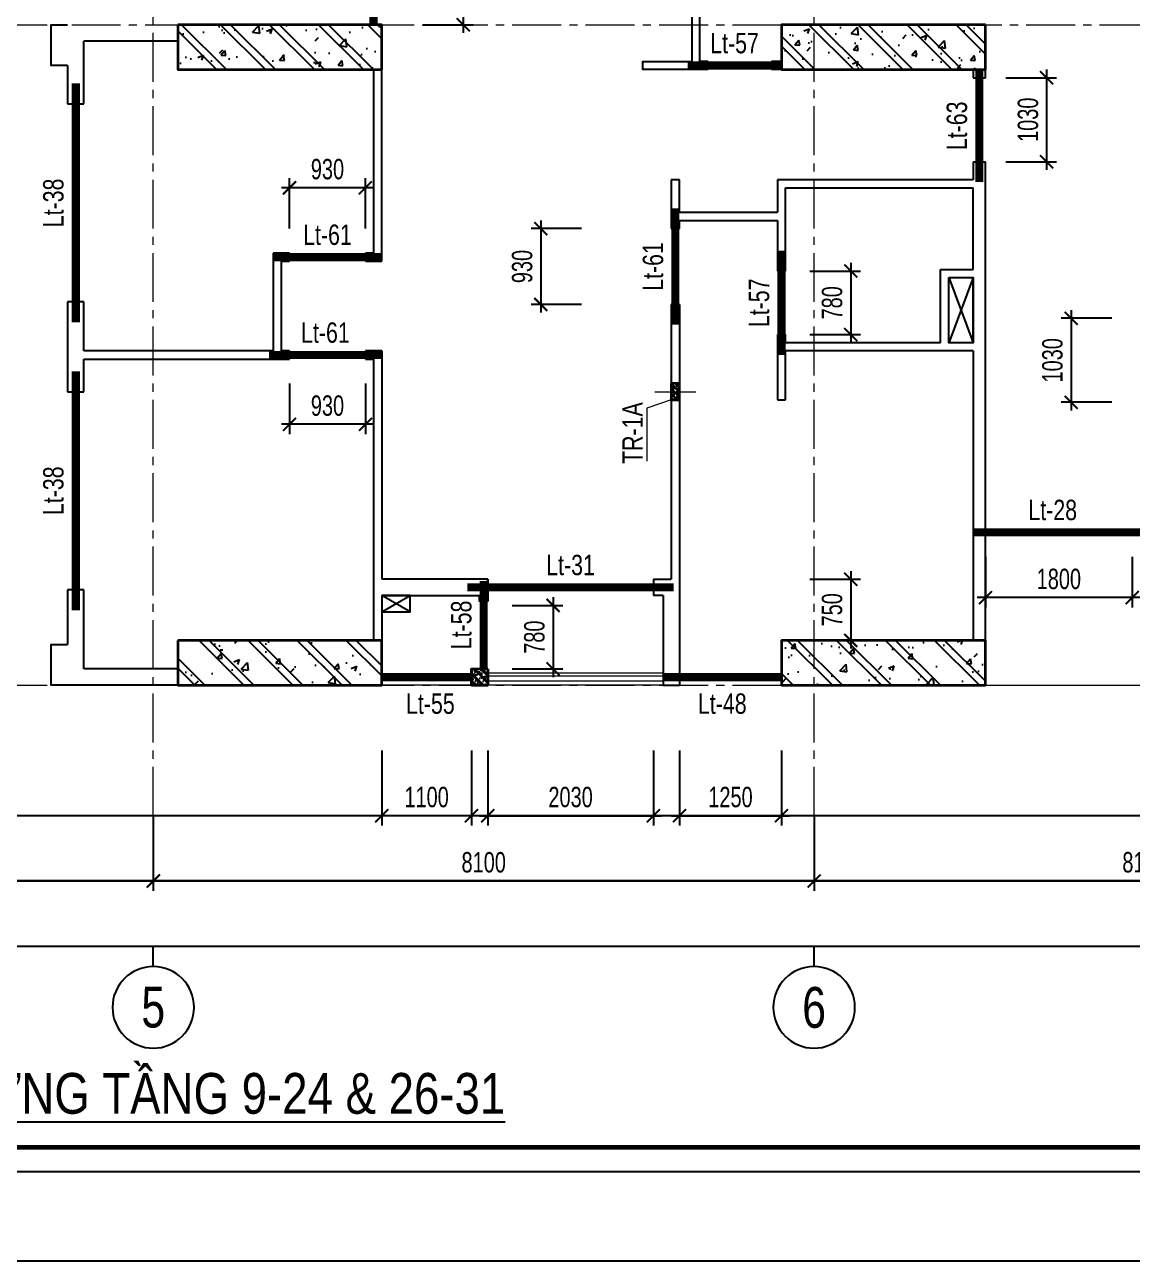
# Model space of a CAD drawing. Header units: millimetres. Extents: x 0 to 84100, y 0 to 158663.
# Drawn here: x 41145 to 54721, y 39863 to 55026 of the extents above; entities that cross this region are included whole.
import ezdxf
from ezdxf.enums import TextEntityAlignment as Align

# ---------------------------------------------------------------- set-up
doc = ezdxf.new("R2010")
doc.units = ezdxf.units.MM
doc.header["$LTSCALE"] = 800
doc.header["$MEASUREMENT"] = 0
doc.linetypes.add('CENTER2', pattern=[1.125, 0.75, -0.125, 0.125, -0.125])
doc.layers.get('DEFPOINTS').update_dxf_attribs({"color": 87})
for name, color, linetype, lineweight in [('02.CDC.DIM', 1, 'Continuous', 20), ('CDC.01.AXIS', 160, 'CENTER2', 13), ('CDC.07.TEXTCOL', 3, 'Continuous', 18), ('CDC.09.COLUMN', 4, 'Continuous', 35), ('CDC.11.NOTE', 8, 'Continuous', 18)]:
    doc.layers.add(name, color=color, linetype=linetype, lineweight=lineweight)
for name, color, linetype in [('CDC-KHUNGTEN', 9, 'Continuous'), ('CDC.02.DIM', 1, 'Continuous'), ('CDC.03.BORDER', 3, 'Continuous'), ('CDC.06.TEXT', 2, 'Continuous'), ('CDC.10.HATCH', 9, 'Continuous'), ('HATCH', 8, 'Continuous'), ('KCS_LANH_TO', 3, 'Continuous'), ('new bloc sdfasdfk$0$KT-CTN', 3, 'Continuous')]:
    doc.layers.add(name, color=color, linetype=linetype)
doc.layers.add('CDC.15.NOPLOT', color=87, linetype='Continuous', plot=False)
doc.styles.add('BIGTEXT', font='arial.ttf', dxfattribs={"width": 0.8})
doc.styles.add('KCS_BIGTEXT', font='arial.ttf', dxfattribs={"width": 0.7})
doc.styles.add('KCS_SMTEXT', font='arial.ttf', dxfattribs={"width": 0.7})
doc.dimstyles.new('KCS_DIM100', dxfattribs={"dimscale": 100, "dimtxt": 2.5, "dimasz": 1.6, "dimexe": 1.2, "dimexo": 0, "dimgap": 1, "dimtad": 1, "dimdec": 0, "dimzin": 0, "dimdsep": 46, "dimtxsty": 'KCS_SMTEXT', "dimblk": 'ARCHTICK', "dimcen": 0, "dimdle": 1, "dimclrd": 1, "dimclre": 1, "dimclrt": 2, "dimadec": 0, "dimazin": 0, "dimtfac": 1, "dimtdec": 0, "dimtix": 1, "dimtmove": 2, "dimatfit": 3, "dimfxl": 1, "dimtolj": 1, "dimtzin": 0, "dimarcsym": 0})
pattern_1 = [(50, (0, 0), (717.26, -62.752), [75, -825]), (355, (0, 0), (-138.751, 752.192), [60, -660]), (100.4514, (59.8, -5.2), (578.509, 689.44), [63.74, -701.142]), (46.1842, (0, 200), (1067.241, -165.519), [112.5, -1237.5]), (96.6356, (88.9, 186.2), (934.663, 974.118), [95.61, -1051.713]), (351.1842, (0, 200), (934.662, 974.12), [90, -990]), (21, (100, 150), (596.907, -402.619), [75, -825]), (226, (100, 150), (671.882, -365.54), [60, -660]), (71.4514, (149.74, 116.45), (840.223, 322.53), [63.74, -701.142]), (67.5, (0, 0), (-155.9162, 294.3745), [0, -652, 0, -670, 0, -662.5]), (4.5, (0, 0), (283.351, 380.1032), [0, -382, 0, -637, 0, -252.5]), (327.5, (-223, 0), (533.8224, -22.5549), [0, -250, 0, -780, 0, -1035]), (317.5, (-323, 0), (583.186, 100.105), [0, -325, 0, -518, 0, -735]), (315, (0, 0), (300.5204, 300.5204), []), (315, (0, 122.5), (300.5204, 300.5204), [])]

# ---------------------------------------------------------------- blocks, each defined once
blk = doc.blocks.new('TRUC9-31')
at = {"layer": 'CDC.10.HATCH', "ltscale": 0.5}
h = blk.add_hatch(dxfattribs=at)
h.set_pattern_fill('BETONG', color=256, scale=100, style=0, pattern_type=2)
h.set_pattern_definition(pattern_1)
h.paths.add_polyline_path([(33000, 7550), (35500, 7550), (35500, 8100), (33000, 8100), (33000, 8003)])
h = blk.add_hatch(dxfattribs=at)
h.set_pattern_fill('BETONG', color=256, scale=100, style=0, pattern_type=2)
h.set_pattern_definition(pattern_1)
h.paths.add_polyline_path([(41973, 7550), (42900, 7550), (42900, 8100), (40400, 8100), (40400, 7550), (41509, 7550)])
h = blk.add_hatch(dxfattribs=at)
h.set_pattern_fill('BETONG', color=256, scale=100, style=0, pattern_type=2)
h.set_pattern_definition(pattern_1)
h.paths.add_polyline_path([(33000, 0), (35500, 0), (35500, 550), (33000, 550), (33000, 403)])
h = blk.add_hatch(dxfattribs=at)
h.set_pattern_fill('BETONG', color=256, scale=100, style=0, pattern_type=2)
h.set_pattern_definition(pattern_1)
h.paths.add_polyline_path([(42900, 0), (42900, 550), (41386, 550), (40400, 550), (40400, 0)])
at = {"layer": 'CDC.01.AXIS'}
for p, q in [((32700, -1600), (32700, 50200)), ((40800, -1600), (40800, 50200)), ((-1600, 8100), (58900, 8100)), ((-1600, 0), (58900, 0))]:
    blk.add_line(p, q, dxfattribs=at)
at = {"layer": 'CDC.09.COLUMN'}
for points in [[(33000, 8100), (33000, 7550), (35500, 7550), (35500, 8100)], [(42900, 8100), (40400, 8100), (40400, 7550), (42900, 7550)], [(33000, 550), (33000, 0), (35500, 0), (35500, 550)], [(40400, 0), (42900, 0), (42900, 550), (40400, 550)]]:
    blk.add_lwpolyline(points, close=True, dxfattribs=at)
blk = doc.blocks.new('new bloc sdfasdfk$0$ktn tang can ho')
at = {"layer": 'new bloc sdfasdfk$0$KT-CTN'}
for p, q in [((26250, -3100), (25950, -3900)), ((25950, -3100), (26250, -3900)), ((19350, -7200), (19000, -7000)), ((19000, -7200), (19350, -7000))]:
    blk.add_line(p, q, dxfattribs=at)
for points in [[(25950, -3100), (26250, -3100), (26250, -3900), (25950, -3900)], [(19000, -7000), (19000, -7200), (19350, -7200), (19350, -7000)]]:
    blk.add_lwpolyline(points, close=True, dxfattribs=at)
blk = doc.blocks.new('_ArchTick')
at = {"color": 0, "linetype": 'ByBlock', "const_width": 0.15}
blk.add_lwpolyline([(-0.5, -0.5), (0.5, 0.5)], dxfattribs=at)
blk = doc.blocks.new('*D88')
at = {"layer": 'CDC.02.DIM', "color": 1, "lineweight": -2, "ltscale": 0.5, "transparency": 16777216}
for p, q in [((34621, 45326), (34621, 44406)), ((42721, 45326), (42721, 44406)), ((34521, 44526), (42821, 44526))]:
    blk.add_line(p, q, dxfattribs=at)
at = {"layer": 'DEFPOINTS', "color": 0, "ltscale": 0.5, "transparency": 16777216}
for p in [(34621, 45326), (42721, 45326), (42721, 44526)]:
    blk.add_point(p, dxfattribs=at)
at = {"layer": 'CDC.02.DIM', "color": 1, "lineweight": -2, "ltscale": 0.5, "transparency": 16777216, "xscale": 160, "yscale": 160, "zscale": 160, "rotation": 180}
blk.add_blockref('_ArchTick', (34621, 44526), dxfattribs=at)
at = {"layer": 'CDC.02.DIM', "color": 1, "lineweight": -2, "ltscale": 0.5, "transparency": 16777216, "xscale": 160, "yscale": 160, "zscale": 160}
blk.add_blockref('_ArchTick', (42721, 44526), dxfattribs=at)
at = {"layer": 'CDC.02.DIM', "color": 2, "ltscale": 0.5, "transparency": 16777216, "insert": (38671, 44754), "char_height": 250, "attachment_point": 5, "style": 'KCS_SMTEXT'}
blk.add_mtext('\\A1;8100', dxfattribs=at)
blk = doc.blocks.new('*D89')
at = {"layer": 'CDC.02.DIM', "color": 1, "lineweight": -2, "ltscale": 0.5, "transparency": 16777216}
for p, q in [((42721, 45326), (42721, 44406)), ((50821, 45326), (50821, 44406)), ((42621, 44526), (50921, 44526))]:
    blk.add_line(p, q, dxfattribs=at)
at = {"layer": 'DEFPOINTS', "color": 0, "ltscale": 0.5, "transparency": 16777216}
for p in [(42721, 45326), (50821, 45326), (50821, 44526)]:
    blk.add_point(p, dxfattribs=at)
at = {"layer": 'CDC.02.DIM', "color": 1, "lineweight": -2, "ltscale": 0.5, "transparency": 16777216, "xscale": 160, "yscale": 160, "zscale": 160, "rotation": 180}
blk.add_blockref('_ArchTick', (42721, 44526), dxfattribs=at)
at = {"layer": 'CDC.02.DIM', "color": 1, "lineweight": -2, "ltscale": 0.5, "transparency": 16777216, "xscale": 160, "yscale": 160, "zscale": 160}
blk.add_blockref('_ArchTick', (50821, 44526), dxfattribs=at)
at = {"layer": 'CDC.02.DIM', "color": 2, "ltscale": 0.5, "transparency": 16777216, "insert": (46771, 44754), "char_height": 250, "attachment_point": 5, "style": 'KCS_SMTEXT'}
blk.add_mtext('\\A1;8100', dxfattribs=at)
blk = doc.blocks.new('*D90')
at = {"layer": 'CDC.02.DIM', "color": 1, "lineweight": -2, "ltscale": 0.5, "transparency": 16777216}
for p, q in [((50821, 45326), (50821, 44406)), ((58921, 45326), (58921, 44406)), ((50721, 44526), (59021, 44526))]:
    blk.add_line(p, q, dxfattribs=at)
at = {"layer": 'DEFPOINTS', "color": 0, "ltscale": 0.5, "transparency": 16777216}
for p in [(50821, 45326), (58921, 45326), (58921, 44526)]:
    blk.add_point(p, dxfattribs=at)
at = {"layer": 'CDC.02.DIM', "color": 1, "lineweight": -2, "ltscale": 0.5, "transparency": 16777216, "xscale": 160, "yscale": 160, "zscale": 160, "rotation": 180}
blk.add_blockref('_ArchTick', (50821, 44526), dxfattribs=at)
at = {"layer": 'CDC.02.DIM', "color": 1, "lineweight": -2, "ltscale": 0.5, "transparency": 16777216, "xscale": 160, "yscale": 160, "zscale": 160}
blk.add_blockref('_ArchTick', (58921, 44526), dxfattribs=at)
at = {"layer": 'CDC.02.DIM', "color": 2, "ltscale": 0.5, "transparency": 16777216, "insert": (54871, 44754), "char_height": 250, "attachment_point": 5, "style": 'KCS_SMTEXT'}
blk.add_mtext('\\A1;8100', dxfattribs=at)
blk = doc.blocks.new('*D100')
at = {"layer": 'CDC.02.DIM', "color": 1, "lineweight": -2, "ltscale": 0.5, "transparency": 16777216}
for p, q in [((10021, 45326), (10021, 43606)), ((67321, 45326), (67321, 43606)), ((9921, 43726), (67421, 43726))]:
    blk.add_line(p, q, dxfattribs=at)
at = {"layer": 'DEFPOINTS', "color": 0, "ltscale": 0.5, "transparency": 16777216}
for p in [(10021, 45326), (67321, 45326), (67321, 43726)]:
    blk.add_point(p, dxfattribs=at)
at = {"layer": 'CDC.02.DIM', "color": 1, "lineweight": -2, "ltscale": 0.5, "transparency": 16777216, "xscale": 160, "yscale": 160, "zscale": 160, "rotation": 180}
blk.add_blockref('_ArchTick', (10021, 43726), dxfattribs=at)
at = {"layer": 'CDC.02.DIM', "color": 1, "lineweight": -2, "ltscale": 0.5, "transparency": 16777216, "xscale": 160, "yscale": 160, "zscale": 160}
blk.add_blockref('_ArchTick', (67321, 43726), dxfattribs=at)
at = {"layer": 'CDC.02.DIM', "color": 2, "ltscale": 0.5, "transparency": 16777216, "insert": (38671, 43954), "char_height": 250, "attachment_point": 5, "style": 'KCS_SMTEXT'}
blk.add_mtext('\\A1;57300', dxfattribs=at)
blk = doc.blocks.new('*D197')
at = {"layer": 'CDC.02.DIM', "color": 1, "lineweight": -2, "ltscale": 0.5, "transparency": 16777216}
for p, q in [((49171, 46126), (49171, 45206)), ((50421, 46126), (50421, 45206)), ((49071, 45326), (50521, 45326))]:
    blk.add_line(p, q, dxfattribs=at)
at = {"layer": 'DEFPOINTS', "color": 0, "ltscale": 0.5, "transparency": 16777216}
for p in [(49171, 46126), (50421, 46126), (50421, 45326)]:
    blk.add_point(p, dxfattribs=at)
at = {"layer": 'CDC.02.DIM', "color": 1, "lineweight": -2, "ltscale": 0.5, "transparency": 16777216, "xscale": 160, "yscale": 160, "zscale": 160, "rotation": 180}
blk.add_blockref('_ArchTick', (49171, 45326), dxfattribs=at)
at = {"layer": 'CDC.02.DIM', "color": 1, "lineweight": -2, "ltscale": 0.5, "transparency": 16777216, "xscale": 160, "yscale": 160, "zscale": 160}
blk.add_blockref('_ArchTick', (50421, 45326), dxfattribs=at)
at = {"layer": 'CDC.02.DIM', "color": 2, "ltscale": 0.5, "transparency": 16777216, "insert": (49796, 45554), "char_height": 250, "attachment_point": 5, "style": 'KCS_SMTEXT'}
blk.add_mtext('\\A1;1250', dxfattribs=at)
blk = doc.blocks.new('*D198')
at = {"layer": 'CDC.02.DIM', "color": 1, "lineweight": -2, "ltscale": 0.5, "transparency": 16777216}
for p, q in [((46821, 46126), (46821, 45206)), ((48851, 46126), (48851, 45206)), ((46721, 45326), (48951, 45326))]:
    blk.add_line(p, q, dxfattribs=at)
at = {"layer": 'DEFPOINTS', "color": 0, "ltscale": 0.5, "transparency": 16777216}
for p in [(46821, 46126), (48851, 46126), (48851, 45326)]:
    blk.add_point(p, dxfattribs=at)
at = {"layer": 'CDC.02.DIM', "color": 1, "lineweight": -2, "ltscale": 0.5, "transparency": 16777216, "xscale": 160, "yscale": 160, "zscale": 160, "rotation": 180}
blk.add_blockref('_ArchTick', (46821, 45326), dxfattribs=at)
at = {"layer": 'CDC.02.DIM', "color": 1, "lineweight": -2, "ltscale": 0.5, "transparency": 16777216, "xscale": 160, "yscale": 160, "zscale": 160}
blk.add_blockref('_ArchTick', (48851, 45326), dxfattribs=at)
at = {"layer": 'CDC.02.DIM', "color": 2, "ltscale": 0.5, "transparency": 16777216, "insert": (47836, 45554), "char_height": 250, "attachment_point": 5, "style": 'KCS_SMTEXT'}
blk.add_mtext('\\A1;2030', dxfattribs=at)
blk = doc.blocks.new('*D199')
at = {"layer": 'CDC.02.DIM', "color": 1, "lineweight": -2, "ltscale": 0.5, "transparency": 16777216}
for p, q in [((45521, 46126), (45521, 45206)), ((46621, 46126), (46621, 45206)), ((46721, 45326), (45421, 45326))]:
    blk.add_line(p, q, dxfattribs=at)
at = {"layer": 'DEFPOINTS', "color": 0, "ltscale": 0.5, "transparency": 16777216}
for p in [(45521, 46126), (46621, 46126), (45521, 45326)]:
    blk.add_point(p, dxfattribs=at)
at = {"layer": 'CDC.02.DIM', "color": 1, "lineweight": -2, "ltscale": 0.5, "transparency": 16777216, "xscale": 160, "yscale": 160, "zscale": 160, "rotation": 180}
blk.add_blockref('_ArchTick', (45521, 45326), dxfattribs=at)
at = {"layer": 'CDC.02.DIM', "color": 1, "lineweight": -2, "ltscale": 0.5, "transparency": 16777216, "xscale": 160, "yscale": 160, "zscale": 160}
blk.add_blockref('_ArchTick', (46621, 45326), dxfattribs=at)
at = {"layer": 'CDC.02.DIM', "color": 2, "ltscale": 0.5, "transparency": 16777216, "insert": (46071, 45554), "char_height": 250, "attachment_point": 5, "style": 'KCS_SMTEXT'}
blk.add_mtext('\\A1;1100', dxfattribs=at)
blk = doc.blocks.new('*D203')
at = {"layer": 'CDC.02.DIM', "color": 1, "lineweight": -2, "transparency": 16777216}
for p, q in [((47621, 48006), (47621, 47026)), ((47121, 47906), (47741, 47906)), ((47121, 47126), (47741, 47126))]:
    blk.add_line(p, q, dxfattribs=at)
at = {"layer": 'DEFPOINTS', "color": 0, "transparency": 16777216}
for p in [(47121, 47906), (47121, 47126), (47621, 47126)]:
    blk.add_point(p, dxfattribs=at)
at = {"layer": 'CDC.02.DIM', "color": 1, "lineweight": -2, "transparency": 16777216, "xscale": 160, "yscale": 160, "zscale": 160}
for p, rotation in [((47621, 47906), 90), ((47621, 47126), 270)]:
    blk.add_blockref('_ArchTick', p, dxfattribs=dict(at, rotation=rotation))
at = {"layer": 'CDC.02.DIM', "color": 2, "transparency": 16777216, "insert": (47393, 47516), "char_height": 250, "attachment_point": 5, "rotation": 90, "style": 'KCS_SMTEXT'}
blk.add_mtext('\\A1;780', dxfattribs=at)
blk = doc.blocks.new('*D204')
at = {"layer": 'CDC.02.DIM', "color": 1, "lineweight": -2, "transparency": 16777216}
for p, q in [((47471, 52626), (47471, 51496)), ((47971, 52526), (47351, 52526)), ((47971, 51596), (47351, 51596))]:
    blk.add_line(p, q, dxfattribs=at)
at = {"layer": 'DEFPOINTS', "color": 0, "transparency": 16777216}
for p in [(47971, 52526), (47471, 51596), (47971, 51596)]:
    blk.add_point(p, dxfattribs=at)
at = {"layer": 'CDC.02.DIM', "color": 1, "lineweight": -2, "transparency": 16777216, "xscale": 160, "yscale": 160, "zscale": 160}
for p, rotation in [((47471, 52526), 90), ((47471, 51596), 270)]:
    blk.add_blockref('_ArchTick', p, dxfattribs=dict(at, rotation=rotation))
at = {"layer": 'CDC.02.DIM', "color": 2, "transparency": 16777216, "insert": (47243, 52061), "char_height": 250, "attachment_point": 5, "rotation": 90, "style": 'KCS_SMTEXT'}
blk.add_mtext('\\A1;930', dxfattribs=at)
blk = doc.blocks.new('*D205')
at = {"layer": 'CDC.02.DIM', "color": 1, "lineweight": -2, "transparency": 16777216}
for p, q in [((51270, 52106), (51270, 51126)), ((50770, 52006), (51390, 52006)), ((50770, 51226), (51390, 51226))]:
    blk.add_line(p, q, dxfattribs=at)
at = {"layer": 'DEFPOINTS', "color": 0, "transparency": 16777216}
for p in [(50770, 52006), (50770, 51226), (51270, 51226)]:
    blk.add_point(p, dxfattribs=at)
at = {"layer": 'CDC.02.DIM', "color": 1, "lineweight": -2, "transparency": 16777216, "xscale": 160, "yscale": 160, "zscale": 160}
for p, rotation in [((51270, 52006), 90), ((51270, 51226), 270)]:
    blk.add_blockref('_ArchTick', p, dxfattribs=dict(at, rotation=rotation))
at = {"layer": 'CDC.02.DIM', "color": 2, "transparency": 16777216, "insert": (51042, 51616), "char_height": 250, "attachment_point": 5, "rotation": 90, "style": 'KCS_SMTEXT'}
blk.add_mtext('\\A1;780', dxfattribs=at)
blk = doc.blocks.new('*D207')
at = {"layer": 'CDC.02.DIM', "color": 1, "lineweight": -2, "transparency": 16777216}
for p, q in [((46020, 55956), (46640, 55956)), ((46520, 56056), (46520, 54926)), ((46020, 55026), (46640, 55026))]:
    blk.add_line(p, q, dxfattribs=at)
at = {"layer": 'DEFPOINTS', "color": 0, "transparency": 16777216}
for p in [(46020, 55956), (46020, 55026), (46520, 55026)]:
    blk.add_point(p, dxfattribs=at)
at = {"layer": 'CDC.02.DIM', "color": 1, "lineweight": -2, "transparency": 16777216, "xscale": 160, "yscale": 160, "zscale": 160}
for p, rotation in [((46520, 55956), 90), ((46520, 55026), 270)]:
    blk.add_blockref('_ArchTick', p, dxfattribs=dict(at, rotation=rotation))
at = {"layer": 'CDC.02.DIM', "color": 2, "transparency": 16777216, "insert": (46292, 55491), "char_height": 250, "attachment_point": 5, "rotation": 90, "style": 'KCS_SMTEXT'}
blk.add_mtext('\\A1;930', dxfattribs=at)
blk = doc.blocks.new('*D209')
at = {"layer": 'CDC.02.DIM', "color": 1, "lineweight": -2, "transparency": 16777216}
for p, q in [((44391, 52526), (44391, 53146)), ((45321, 52526), (45321, 53146)), ((45421, 53026), (44291, 53026))]:
    blk.add_line(p, q, dxfattribs=at)
at = {"layer": 'DEFPOINTS', "color": 0, "transparency": 16777216}
for p in [(44391, 53026), (44391, 52526), (45321, 52526)]:
    blk.add_point(p, dxfattribs=at)
at = {"layer": 'CDC.02.DIM', "color": 1, "lineweight": -2, "transparency": 16777216, "xscale": 160, "yscale": 160, "zscale": 160, "rotation": 180}
blk.add_blockref('_ArchTick', (44391, 53026), dxfattribs=at)
at = {"layer": 'CDC.02.DIM', "color": 1, "lineweight": -2, "transparency": 16777216, "xscale": 160, "yscale": 160, "zscale": 160}
blk.add_blockref('_ArchTick', (45321, 53026), dxfattribs=at)
at = {"layer": 'CDC.02.DIM', "color": 2, "transparency": 16777216, "insert": (44856, 53254), "char_height": 250, "attachment_point": 5, "style": 'KCS_SMTEXT'}
blk.add_mtext('\\A1;930', dxfattribs=at)
blk = doc.blocks.new('*D210')
at = {"layer": 'CDC.02.DIM', "color": 1, "lineweight": -2, "transparency": 16777216}
for p, q in [((44391, 50626), (44391, 50006)), ((45321, 50626), (45321, 50006)), ((45421, 50126), (44291, 50126))]:
    blk.add_line(p, q, dxfattribs=at)
at = {"layer": 'DEFPOINTS', "color": 0, "transparency": 16777216}
for p in [(44391, 50626), (45321, 50626), (44391, 50126)]:
    blk.add_point(p, dxfattribs=at)
at = {"layer": 'CDC.02.DIM', "color": 1, "lineweight": -2, "transparency": 16777216, "xscale": 160, "yscale": 160, "zscale": 160, "rotation": 180}
blk.add_blockref('_ArchTick', (44391, 50126), dxfattribs=at)
at = {"layer": 'CDC.02.DIM', "color": 1, "lineweight": -2, "transparency": 16777216, "xscale": 160, "yscale": 160, "zscale": 160}
blk.add_blockref('_ArchTick', (45321, 50126), dxfattribs=at)
at = {"layer": 'CDC.02.DIM', "color": 2, "transparency": 16777216, "insert": (44856, 50354), "char_height": 250, "attachment_point": 5, "style": 'KCS_SMTEXT'}
blk.add_mtext('\\A1;930', dxfattribs=at)
blk = doc.blocks.new('*D251')
at = {"layer": 'CDC.02.DIM', "color": 1, "lineweight": -2, "transparency": 16777216}
for p, q in [((54471, 51426), (53851, 51426)), ((53971, 51526), (53971, 50296)), ((54471, 50396), (53851, 50396))]:
    blk.add_line(p, q, dxfattribs=at)
at = {"layer": 'DEFPOINTS', "color": 0, "transparency": 16777216}
for p in [(54471, 51426), (53971, 50396), (54471, 50396)]:
    blk.add_point(p, dxfattribs=at)
at = {"layer": 'CDC.02.DIM', "color": 1, "lineweight": -2, "transparency": 16777216, "xscale": 160, "yscale": 160, "zscale": 160}
for p, rotation in [((53971, 51426), 90), ((53971, 50396), 270)]:
    blk.add_blockref('_ArchTick', p, dxfattribs=dict(at, rotation=rotation))
at = {"layer": 'CDC.02.DIM', "color": 2, "transparency": 16777216, "insert": (53743, 50911), "char_height": 250, "attachment_point": 5, "rotation": 90, "style": 'KCS_SMTEXT'}
blk.add_mtext('\\A1;1030', dxfattribs=at)
blk = doc.blocks.new('*D255')
at = {"layer": 'CDC.02.DIM', "color": 1, "lineweight": -2, "transparency": 16777216}
for p, q in [((53671, 54476), (53671, 53246)), ((53171, 54376), (53791, 54376)), ((53171, 53346), (53791, 53346))]:
    blk.add_line(p, q, dxfattribs=at)
at = {"layer": 'DEFPOINTS', "color": 0, "transparency": 16777216}
for p in [(53171, 54376), (53171, 53346), (53671, 53346)]:
    blk.add_point(p, dxfattribs=at)
at = {"layer": 'CDC.02.DIM', "color": 1, "lineweight": -2, "transparency": 16777216, "xscale": 160, "yscale": 160, "zscale": 160}
for p, rotation in [((53671, 54376), 90), ((53671, 53346), 270)]:
    blk.add_blockref('_ArchTick', p, dxfattribs=dict(at, rotation=rotation))
at = {"layer": 'CDC.02.DIM', "color": 2, "transparency": 16777216, "insert": (53443, 53861), "char_height": 250, "attachment_point": 5, "rotation": 90, "style": 'KCS_SMTEXT'}
blk.add_mtext('\\A1;1030', dxfattribs=at)
blk = doc.blocks.new('*D373')
at = {"layer": 'CDC.02.DIM', "color": 1, "lineweight": -2, "transparency": 16777216}
for p, q in [((52921, 48501), (52921, 47881)), ((54721, 48501), (54721, 47881)), ((54821, 48001), (52821, 48001))]:
    blk.add_line(p, q, dxfattribs=at)
at = {"layer": 'DEFPOINTS', "color": 0, "transparency": 16777216}
for p in [(52921, 48501), (54721, 48501), (52921, 48001)]:
    blk.add_point(p, dxfattribs=at)
at = {"layer": 'CDC.02.DIM', "color": 1, "lineweight": -2, "transparency": 16777216, "xscale": 160, "yscale": 160, "zscale": 160, "rotation": 180}
blk.add_blockref('_ArchTick', (52921, 48001), dxfattribs=at)
at = {"layer": 'CDC.02.DIM', "color": 1, "lineweight": -2, "transparency": 16777216, "xscale": 160, "yscale": 160, "zscale": 160}
blk.add_blockref('_ArchTick', (54721, 48001), dxfattribs=at)
at = {"layer": 'CDC.02.DIM', "color": 2, "transparency": 16777216, "insert": (53821, 48229), "char_height": 250, "attachment_point": 5, "style": 'KCS_SMTEXT'}
blk.add_mtext('\\A1;1800', dxfattribs=at)
blk = doc.blocks.new('TR1')
at = {"layer": 'HATCH'}
h = blk.add_hatch(dxfattribs=at)
h.set_pattern_fill('BETONG', color=256, scale=10, style=0, pattern_type=2)
h.set_pattern_definition([(50, (154804.38, -579291.57), (71.726018, -6.2752135), [7.5, -82.5]), (355, (154804.38, -579291.57), (-13.875133, 75.219213), [6, -66]), (100.4514, (154810.355, -579292.094), (57.850938, 68.943954), [6.374019, -70.114211]), (46.1842, (154804.38, -579271.57), (106.724105, -16.551901), [11.25, -123.75]), (96.6356, (154813.27, -579272.95), (93.46627, 97.411787), [9.561029, -105.1713]), (351.1842, (154804.38, -579271.57), (93.466195, 97.41186), [9, -99]), (21, (154814.38, -579276.57), (59.690705, -40.261889), [7.5, -82.5]), (326, (154814.38, -579276.57), (24.331533, 72.5150045), [6, -66]), (71.4514, (154819.35, -579279.93), (84.022263, 32.25305), [6.374019, -70.114211]), (37.5, (154804.378, -579291.572), (1.2159855, 33.2893854), [0, -65.2, 0, -67, 0, -66.25]), (7.5, (154804.378, -579291.57), (26.3069537, 39.4411712), [0, -38.2, 0, -63.7, 0, -25.25]), (327.5, (154782.078, -579291.572), (53.3822436, -2.2554872), [0, -25, 0, -78, 0, -103.5]), (317.5, (154772.08, -579291.57), (58.318617, 10.0104982), [0, -32.5, 0, -51.8, 0, -73.5]), (45, (154804.378, -579291.57), (-30.0520382, 30.0520382), []), (45, (154804.378, -579279.32), (-30.0520382, 30.0520382), [])])
h.paths.add_polyline_path([(100, -50), (100, 50), (-100, 50), (-100, -50)])
at = {"layer": 'CDC.01.AXIS'}
blk.add_line((0, 250), (0, -250), dxfattribs=at)
at = {"layer": 'CDC.09.COLUMN'}
blk.add_lwpolyline([(-100, -50), (100, -50), (100, 50), (-100, 50)], close=True, dxfattribs=at)
blk = doc.blocks.new('*D404')
at = {"layer": 'CDC.02.DIM', "color": 1, "lineweight": -2, "transparency": 16777216}
for p, q in [((50770, 48226), (51390, 48226)), ((51270, 48326), (51270, 47376)), ((50770, 47476), (51390, 47476))]:
    blk.add_line(p, q, dxfattribs=at)
at = {"layer": 'DEFPOINTS', "color": 0, "transparency": 16777216}
for p in [(50770, 48226), (50770, 47476), (51270, 47476)]:
    blk.add_point(p, dxfattribs=at)
at = {"layer": 'CDC.02.DIM', "color": 1, "lineweight": -2, "transparency": 16777216, "xscale": 160, "yscale": 160, "zscale": 160}
for p, rotation in [((51270, 48226), 90), ((51270, 47476), 270)]:
    blk.add_blockref('_ArchTick', p, dxfattribs=dict(at, rotation=rotation))
at = {"layer": 'CDC.02.DIM', "color": 2, "transparency": 16777216, "insert": (51042, 47851), "char_height": 250, "attachment_point": 5, "rotation": 90, "style": 'KCS_SMTEXT'}
blk.add_mtext('\\A1;750', dxfattribs=at)
blk = doc.blocks.new('_Axis name')
at = {"layer": 'CDC.02.DIM'}
blk.add_line((0, 2.5), (0, 0), dxfattribs=at)
blk.add_circle((0, 7.5), 5, dxfattribs=at)
at = {"layer": 'CDC.02.DIM', "style": 'BIGTEXT', "width": 0.75}
blk.add_attdef('.', text='', height=5, dxfattribs=at).set_placement((0, 7.5), align=Align.MIDDLE)
blk = doc.blocks.new('Khung tên chuẩn')
at = {"layer": 'CDC-KHUNGTEN', "color": 8}
blk.add_lwpolyline([(75096, 1100), (83000, 1100), (83000, 58300), (3000, 58300), (3000, 1100), (75096, 1100)], dxfattribs=at)
at = {"layer": 'CDC-KHUNGTEN', "color": 255, "lineweight": 60}
blk.add_lwpolyline([(74900, 1400), (74900, 58000), (3300, 58000), (3300, 1400), (74900, 1400)], close=True, dxfattribs=at)
at = {"layer": 'DEFPOINTS', "color": 1, "ltscale": 0.2}
blk.add_lwpolyline([(0, 0), (0, 59400), (84100, 59400), (84100, 0), (0, 0)], close=True, dxfattribs=at)

msp = doc.modelspace()

# ---------------------------------------------------------------- hatches: boundary and pattern name
at = {"layer": 'CDC.10.HATCH', "ltscale": 0.5}
h = msp.add_hatch(dxfattribs=at)
h.set_pattern_fill('DANG-01', color=256, scale=15, angle=-90, style=0, pattern_type=2)
h.set_pattern_definition([(320, (-490493.03, 4118743.27), (-9.4128202, -107.5890274), [11.25, -123.75]), (265, (-490493.03, 4118743.27), (112.82882, 20.8127), [9, -99]), (10.4514, (-490493.81, 4118734.3), (103.4159313, -86.7764073), [9.5610285, -105.1713168]), (316.1842, (-490463.03, 4118743.27), (-24.827852, -160.0861573), [16.875, -185.625]), (6.6356, (-490465.1, 4118729.93), (146.1176806, -140.199406), [14.341543, -157.75695]), (261.1842, (-490463.03, 4118743.27), (146.11779, -140.199292), [13.5, -148.5]), (291, (-490470.53, 4118728.27), (-60.3928336, -89.5360578), [11.25, -123.75]), (236, (-490470.53, 4118728.27), (108.7725068, -36.4972998), [9, -99]), (341.4514, (-490475.56, 4118720.81), (48.3795745, -126.0333943), [9.5610285, -105.1713168]), (307.5, (-490493.03, 4118743.267), (49.93407807, -1.8239783), [0, -97.8, 0, -100.5, 0, -99.375]), (277.5, (-490493.03, 4118743.267), (59.1617568, -39.4604306), [0, -57.3, 0, -95.55, 0, -37.875]), (237.5, (-490493.03, 4118776.717), (-3.38323076, -80.07336543), [0, -37.5, 0, -117, 0, -155.25]), (227.5, (-490493.03, 4118791.72), (15.0157473, -87.4779254), [0, -48.75, 0, -77.7, 0, -110.25]), (315, (-490493.03, 4118743.27), (45.0780573, 45.0780573), []), (315, (-490474.654, 4118743.27), (45.0780573, 45.0780573), [])])
h.paths.add_polyline_path([(46820.7, 47126.1), (46820.7, 46926.1), (46620.7, 46926.1), (46620.7, 47126.1)])

# ---------------------------------------------------------------- linework, layer by layer
at = {"layer": 'CDC.03.BORDER'}
for p, q in [((49320.7, 56926.1), (49320.7, 54576.1)), ((49420.7, 54576.1), (49420.7, 56926.1)), ((43020.7, 54826.1), (43020.7, 55026.1)), ((41870.7, 54056.1), (41870.7, 54826.1)), ((43020.7, 54826.1), (41870.7, 54826.1)), ((41670.7, 54526.1), (41670.7, 54056.1)), ((45420.7, 54476.1), (45420.7, 52226.1)), ((45520.7, 52126.1), (45520.7, 54476.1)), ((49520.7, 54476.1), (49320.7, 54476.1)), ((49520.7, 54576.1), (49420.7, 54576.1)), ((49520.7, 54476.1), (49520.7, 54576.1)), ((50420.7, 54576.1), (50300.7, 54576.1)), ((50300.7, 54476.1), (50300.7, 54576.1)), ((50420.7, 54476.1), (50300.7, 54476.1)), ((50420.7, 54476.1), (50420.7, 54576.1)), ((52770.7, 54476.1), (52770.7, 54376.1)), ((52920.7, 54476.1), (52770.7, 54476.1)), ((52920.7, 54376.1), (52920.7, 54476.1)), ((52770.7, 54376.1), (52920.7, 54376.1)), ((41670.7, 54056.1), (41870.7, 54056.1)), ((52770.7, 53346.1), (52770.7, 53126.1)), ((52770.7, 53346.1), (52920.7, 53346.1)), ((52920.7, 47476.1), (52920.7, 53346.1)), ((49170.7, 53126.1), (49070.7, 53126.1)), ((49070.7, 53126.1), (49070.7, 52526.1)), ((49170.7, 52726.1), (49170.7, 53126.1)), ((52770.7, 53126.1), (50370.7, 53126.1)), ((50370.7, 53126.1), (50370.7, 52726.1)), ((50470.7, 53026.1), (52770.7, 53026.1)), ((50470.7, 52006.1), (50470.7, 53026.1)), ((52770.7, 52026.1), (52770.7, 53026.1)), ((49170.7, 52726.1), (50370.7, 52726.1)), ((49170.7, 52526.1), (49170.7, 52626.1)), ((49170.7, 52626.1), (50370.7, 52626.1)), ((50370.7, 52626.1), (50370.7, 52006.1)), ((49070.7, 52526.1), (49170.7, 52526.1)), ((44190.7, 52226.1), (44190.7, 51026.1)), ((44390.7, 52226.1), (44190.7, 52226.1)), ((44390.7, 52226.1), (44390.7, 52126.1)), ((45420.7, 52226.1), (45320.7, 52226.1)), ((45320.7, 52126.1), (45320.7, 52226.1)), ((44290.7, 51026.1), (44290.7, 52126.1)), ((44290.7, 52126.1), (44390.7, 52126.1)), ((45320.7, 52126.1), (45520.7, 52126.1)), ((52370.7, 52026.1), (52770.7, 52026.1)), ((52370.7, 51126.1), (52370.7, 52026.1)), ((50370.7, 52006.1), (50470.7, 52006.1)), ((52470.7, 51126.1), (52470.7, 51926.1)), ((52470.7, 51926.1), (52770.7, 51926.1)), ((52770.7, 51126.1), (52770.7, 51926.1)), ((41870.7, 51626.1), (41670.7, 51626.1)), ((41670.7, 51626.1), (41670.7, 50526.1)), ((41870.7, 51026.1), (41870.7, 51626.1)), ((49170.2, 51596.2), (49070.2, 51596.2)), ((49070.2, 51596.2), (49070.2, 48226.2)), ((49170.2, 51596.2), (49170.2, 46926.1)), ((50470.7, 51226.1), (50370.7, 51226.1)), ((50370.7, 51226.1), (50370.7, 50426.1)), ((50470.7, 51126.1), (50470.7, 51226.1)), ((52370.7, 51126.1), (50470.7, 51126.1)), ((52770.7, 51126.1), (52470.7, 51126.1)), ((44190.7, 51026.1), (41870.7, 51026.1)), ((44390.7, 51026.1), (44290.7, 51026.1)), ((44390.7, 50926.1), (44390.7, 51026.1)), ((45520.7, 51026.1), (45320.7, 51026.1)), ((45320.7, 51026.1), (45320.7, 50926.1)), ((45520.7, 51026.1), (45520.7, 48226.2)), ((52770.7, 51026.1), (50470.7, 51026.1)), ((50470.7, 50426.1), (50470.7, 51026.1)), ((52770.7, 51026.1), (52770.7, 47476.1)), ((41870.7, 50926.1), (44390.7, 50926.1)), ((41870.7, 50526.1), (41870.7, 50926.1)), ((45320.7, 50926.1), (45420.7, 50926.1)), ((45420.7, 50926.1), (45420.7, 47476.1)), ((41670.7, 50526.1), (41870.7, 50526.1)), ((50370.7, 50426.1), (50470.7, 50426.1)), ((46820.7, 48226.2), (45520.7, 48226.2)), ((46820.7, 48026.2), (46820.7, 48226.2)), ((46820.7, 48226.2), (46820.7, 48026.2)), ((48850.7, 48226.2), (48850.7, 48026.2)), ((48850.7, 48226.2), (49070.2, 48226.2)), ((41870.7, 48096.1), (41670.7, 48096.1)), ((41670.7, 48096.1), (41670.7, 47426.1)), ((41870.7, 47126.1), (41870.7, 48096.1)), ((45520.7, 48026.2), (46720.7, 48026.2)), ((48970.7, 48026.2), (48850.7, 48026.2)), ((48970.7, 48026.2), (48970.7, 46926.1)), ((52770.7, 47476.1), (52920.7, 47476.1)), ((43020.7, 47126.1), (41870.7, 47126.1)), ((43020.7, 46926.1), (43020.7, 47126.1)), ((48970.7, 46926.1), (49170.2, 46926.1))]:
    msp.add_line(p, q, dxfattribs=at)
for points in [[(41670.7, 54526.1), (41470.7, 54526.1), (41470.7, 55026.1), (41670.7, 55026.1)], [(49320.7, 54476.1), (48720.7, 54476.1), (48720.7, 54576.1), (49320.7, 54576.1)], [(45520.7, 48026.2), (45520.7, 46926.1), (45520.7, 46926.1)], [(46820.7, 48026.2), (46820.7, 47956.2), (46720.7, 47956.2), (46720.7, 48026.2)], [(43020.7, 46926.1), (41470.7, 46926.1), (41470.7, 47426.1), (41670.7, 47426.1)]]:
    msp.add_lwpolyline(points, dxfattribs=at)
at = {"layer": 'CDC.09.COLUMN', "color": 4, "ltscale": 0.5}
for p, q in [((46620.7, 47126.1), (46820.7, 47126.1)), ((46620.7, 47126.1), (46620.7, 46926.1)), ((46820.7, 47126.1), (46820.7, 46926.1)), ((46620.7, 46926.1), (46820.7, 46926.1))]:
    msp.add_line(p, q, dxfattribs=at)
at = {"layer": 'CDC.09.COLUMN'}
msp.add_lwpolyline([(46820.7, 47126.1), (46820.7, 46926.1), (46620.7, 46926.1), (46620.7, 47126.1)], close=True, dxfattribs=at)
at = {"layer": 'CDC.11.NOTE'}
for p, q in [((48970.7, 47076.1), (46820.7, 47076.1)), ((48970.7, 47036.1), (46820.7, 47036.1)), ((46620.4, 46926.1), (45520.7, 46926.1)), ((48970.7, 46976.1), (46820.7, 46976.1)), ((48970.7, 46926.1), (46820.7, 46926.1)), ((52920.7, 46926.1), (54720.7, 46926.1))]:
    msp.add_line(p, q, dxfattribs=at)
msp.add_lwpolyline([(49070.2, 50426.1), (48770.2, 50326.1), (48770.2, 49676.1)], dxfattribs=at)
at = {"layer": 'CDC.15.NOPLOT'}
for points in [[(7620.7, 97926.1), (69720.7, 97926.1), (69720.7, 44526.1), (7620.7, 44526.1)], [(8420.7, 97126.1), (68920.7, 97126.1), (68920.7, 45326.1), (8420.7, 45326.1)]]:
    msp.add_lwpolyline(points, close=True, dxfattribs=at)
at = {"layer": 'KCS_LANH_TO', "color": 7, "const_width": 100}
for points in [[(45420.7, 56206.1), (45420.7, 55026.1)], [(41770.7, 54306.1), (41770.7, 51376.1)], [(41770.7, 50776.1), (41770.7, 47846.1)], [(49100.7, 48126.2), (46570.7, 48126.2)], [(48970.7, 47026.1), (50420.7, 47026.1)]]:
    msp.add_lwpolyline(points, dxfattribs=at)
at = {"layer": 'KCS_LANH_TO', "color": 9, "const_width": 100}
for points in [[(49270.7, 54526.1), (50420.7, 54526.1)], [(49120.7, 52776.1), (49120.7, 51346.1)], [(44190.7, 52176.1), (45520.7, 52176.1)], [(50420.7, 52256.1), (50420.7, 50976.1)], [(44140.7, 50976.1), (45520.7, 50976.1)], [(54870.7, 48801.1), (52770.7, 48801.1)], [(46770.7, 48206.2), (46770.7, 47126.2)]]:
    msp.add_lwpolyline(points, dxfattribs=at)
at = {"layer": 'KCS_LANH_TO', "color": 5, "const_width": 100}
for points in [[(52845.7, 54476.1), (52845.7, 53096.1)], [(46620.7, 47026.1), (45520.7, 47026.1)]]:
    msp.add_lwpolyline(points, dxfattribs=at)

# ---------------------------------------------------------------- block references
msp.add_blockref('Khung tên chuẩn', (0, 39862.9))
at = {"layer": '02.CDC.DIM'}
ref = msp.add_blockref('_Axis name', (42720.7, 43726.1), dxfattribs=dict(at, xscale=-100, yscale=100, zscale=100, rotation=180))
ref.add_attrib('.', '5', dxfattribs={"layer": 'CDC.02.DIM', "height": 500, "style": 'BIGTEXT', "width": 0.75}).set_placement((42720.7, 42976.1), align=Align.MIDDLE)
ref = msp.add_blockref('_Axis name', (50820.7, 43726.1), dxfattribs=dict(at, xscale=-100, yscale=100, zscale=100, rotation=180))
ref.add_attrib('.', '6', dxfattribs={"layer": 'CDC.02.DIM', "height": 500, "style": 'BIGTEXT', "width": 0.75}).set_placement((50820.7, 42976.1), align=Align.MIDDLE)
at = {"layer": 'CDC.09.COLUMN', "rotation": 90}
msp.add_blockref('TR1', (49120.2, 50526.1), dxfattribs=at)
at = {"layer": 'CDC.11.NOTE'}
msp.add_blockref('TRUC9-31', (10020.7, 46926.1), dxfattribs=at)
at = {"layer": 'new bloc sdfasdfk$0$KT-CTN'}
msp.add_blockref('new bloc sdfasdfk$0$ktn tang can ho', (26520.7, 55026.1), dxfattribs=at)

# ---------------------------------------------------------------- texts
at = {"layer": 'CDC.06.TEXT', "style": 'KCS_SMTEXT', "width": 0.75}
for s, rotation, p in [('Lt-57', 0, (49845.7, 54676.1)), ('Lt-63', 90, (52695.7, 53786.1)), ('Lt-38', 90, (41620.7, 52841.1)), ('Lt-61', 90, (48970.7, 52061.1)), ('Lt-57', 90, (50270.7, 51616.1)), ('Lt-38', 90, (41620.7, 49311.1)), ('Lt-31', 360, (47835.7, 48276.2)), ('Lt-58', 90, (46620.7, 47666.2)), ('Lt-55', 360, (46117.1, 46576.1))]:
    msp.add_text(s, height=250, rotation=rotation, dxfattribs=at).set_placement(p, align=Align.CENTER)
for s, p in [('Lt-61', (44855.7, 52326.1)), ('Lt-61', (44830.7, 51126.1)), ('Lt-28', (53745.7, 48951.1)), ('Lt-48', (49695.7, 46576.1))]:
    msp.add_text(s, height=250, dxfattribs=at).set_placement(p, align=Align.CENTER)
at = {"layer": 'CDC.06.TEXT', "color": 4, "style": 'KCS_BIGTEXT', "width": 0.8}
msp.add_text('%%UMẶT BẰNG BỐ TRÍ LANH TÔ & TRỤ TƯỜNG TẦNG 9-24 & 26-31', height=500, dxfattribs=at).set_placement((38670.7, 41671.6), align=Align.CENTER)
at = {"layer": 'CDC.07.TEXTCOL', "style": 'KCS_SMTEXT', "width": 0.75}
msp.add_text('TR-1A', height=250, rotation=90, dxfattribs=at).set_placement((48720.2, 50018.3), align=Align.CENTER)

# ---------------------------------------------------------------- dimensions: what is measured, and where the dimension line sits
at = {"layer": 'CDC.02.DIM'}
for base, p1, p2, angle, picture, middle in [((46519.8, 55026.1), (46019.8, 55956.1), (46019.8, 55026.1), 90, '*D207', (46292.1, 55491.1)), ((53670.7, 53346.1), (53170.7, 54376.1), (53170.7, 53346.1), 90, '*D255', (53442.9, 53861.1)), ((44390.7, 53026.1), (45320.7, 52526.1), (44390.7, 52526.1), 180, '*D209', (44855.7, 53253.9)), ((47471.1, 51596.2), (47971.1, 52526.1), (47971.1, 51596.2), 90, '*D204', (47243.4, 52061.2)), ((51269.8, 51226.1), (50769.8, 52006.1), (50769.8, 51226.1), 90, '*D205', (51042.2, 51616.1)), ((53970.7, 50396.1), (54470.7, 51426.1), (54470.7, 50396.1), 90, '*D251', (53742.9, 50911.1)), ((44390.7, 50126.1), (45320.7, 50626.2), (44390.7, 50626.2), 180, '*D210', (44855.7, 50353.9)), ((52920.7, 48001.1), (54720.7, 48501.1), (52920.7, 48501.1), 180, '*D373', (53820.7, 48228.8)), ((51269.8, 47476.1), (50769.8, 48226.2), (50769.8, 47476.1), 90, '*D404', (51042.2, 47851.1)), ((47620.7, 47126.1), (47120.7, 47906.1), (47120.7, 47126.1), 90, '*D203', (47393, 47516.1))]:
    dim = msp.add_linear_dim(base=base, p1=p1, p2=p2, angle=angle, dimstyle='KCS_DIM100', dxfattribs=at)
    dim.commit()
    dim.dimension.update_dxf_attribs({"geometry": picture, "text_midpoint": middle})
at = {"layer": 'CDC.02.DIM', "ltscale": 0.5}
dim = msp.add_linear_dim(base=(45520.7, 45326.1), p1=(46620.7, 46126.2), p2=(45520.7, 46126.2), angle=180, dimstyle='KCS_DIM100', dxfattribs=at)
dim.commit()
dim.dimension.update_dxf_attribs({"geometry": '*D199', "text_midpoint": (46070.7, 45553.8)})
for base, p1, p2, picture, middle in [((48850.7, 45326.1), (46820.7, 46126.2), (48850.7, 46126.2), '*D198', (47835.7, 45553.9)), ((50420.7, 45326.1), (49170.7, 46126.2), (50420.7, 46126.2), '*D197', (49795.7, 45553.8)), ((67320.7, 43726.1), (10020.7, 45326.1), (67320.7, 45326.1), '*D100', (38670.7, 43953.9)), ((42720.7, 44526.1), (34620.7, 45326.1), (42720.7, 45326.1), '*D88', (38670.7, 44753.8)), ((50820.7, 44526.1), (42720.7, 45326.1), (50820.7, 45326.1), '*D89', (46770.7, 44753.8)), ((58920.7, 44526.1), (50820.7, 45326.1), (58920.7, 45326.1), '*D90', (54870.7, 44753.8))]:
    dim = msp.add_linear_dim(base=base, p1=p1, p2=p2, dimstyle='KCS_DIM100', dxfattribs=at)
    dim.commit()
    dim.dimension.update_dxf_attribs({"geometry": picture, "text_midpoint": middle})

doc.saveas('drawing.dxf')
